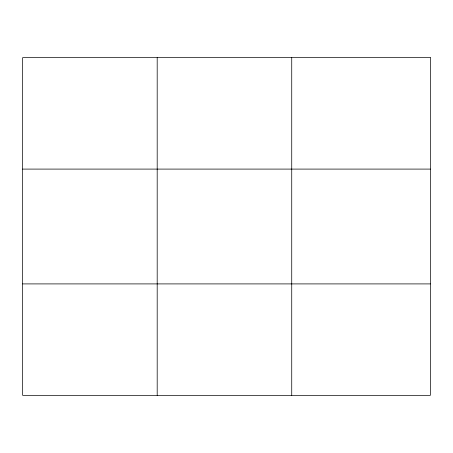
<?xml version="1.0" encoding="UTF-8"?>
<svg xmlns="http://www.w3.org/2000/svg" width="453" height="453" viewBox="0 0 453 453"><rect width="100%" height="100%" fill="white"/><g stroke="black" fill="none" stroke-linecap="round" stroke-linejoin="round"><path stroke-width="0.68" d="M157.191 57.65L157.191 395.35M291.732 57.65L291.732 395.35M22.65 169.094L430.35 169.094M22.65 283.906L430.35 283.906M430.35 57.65L430.35 395.35L22.65 395.35L22.65 57.65L430.35 57.65"/></g></svg>
